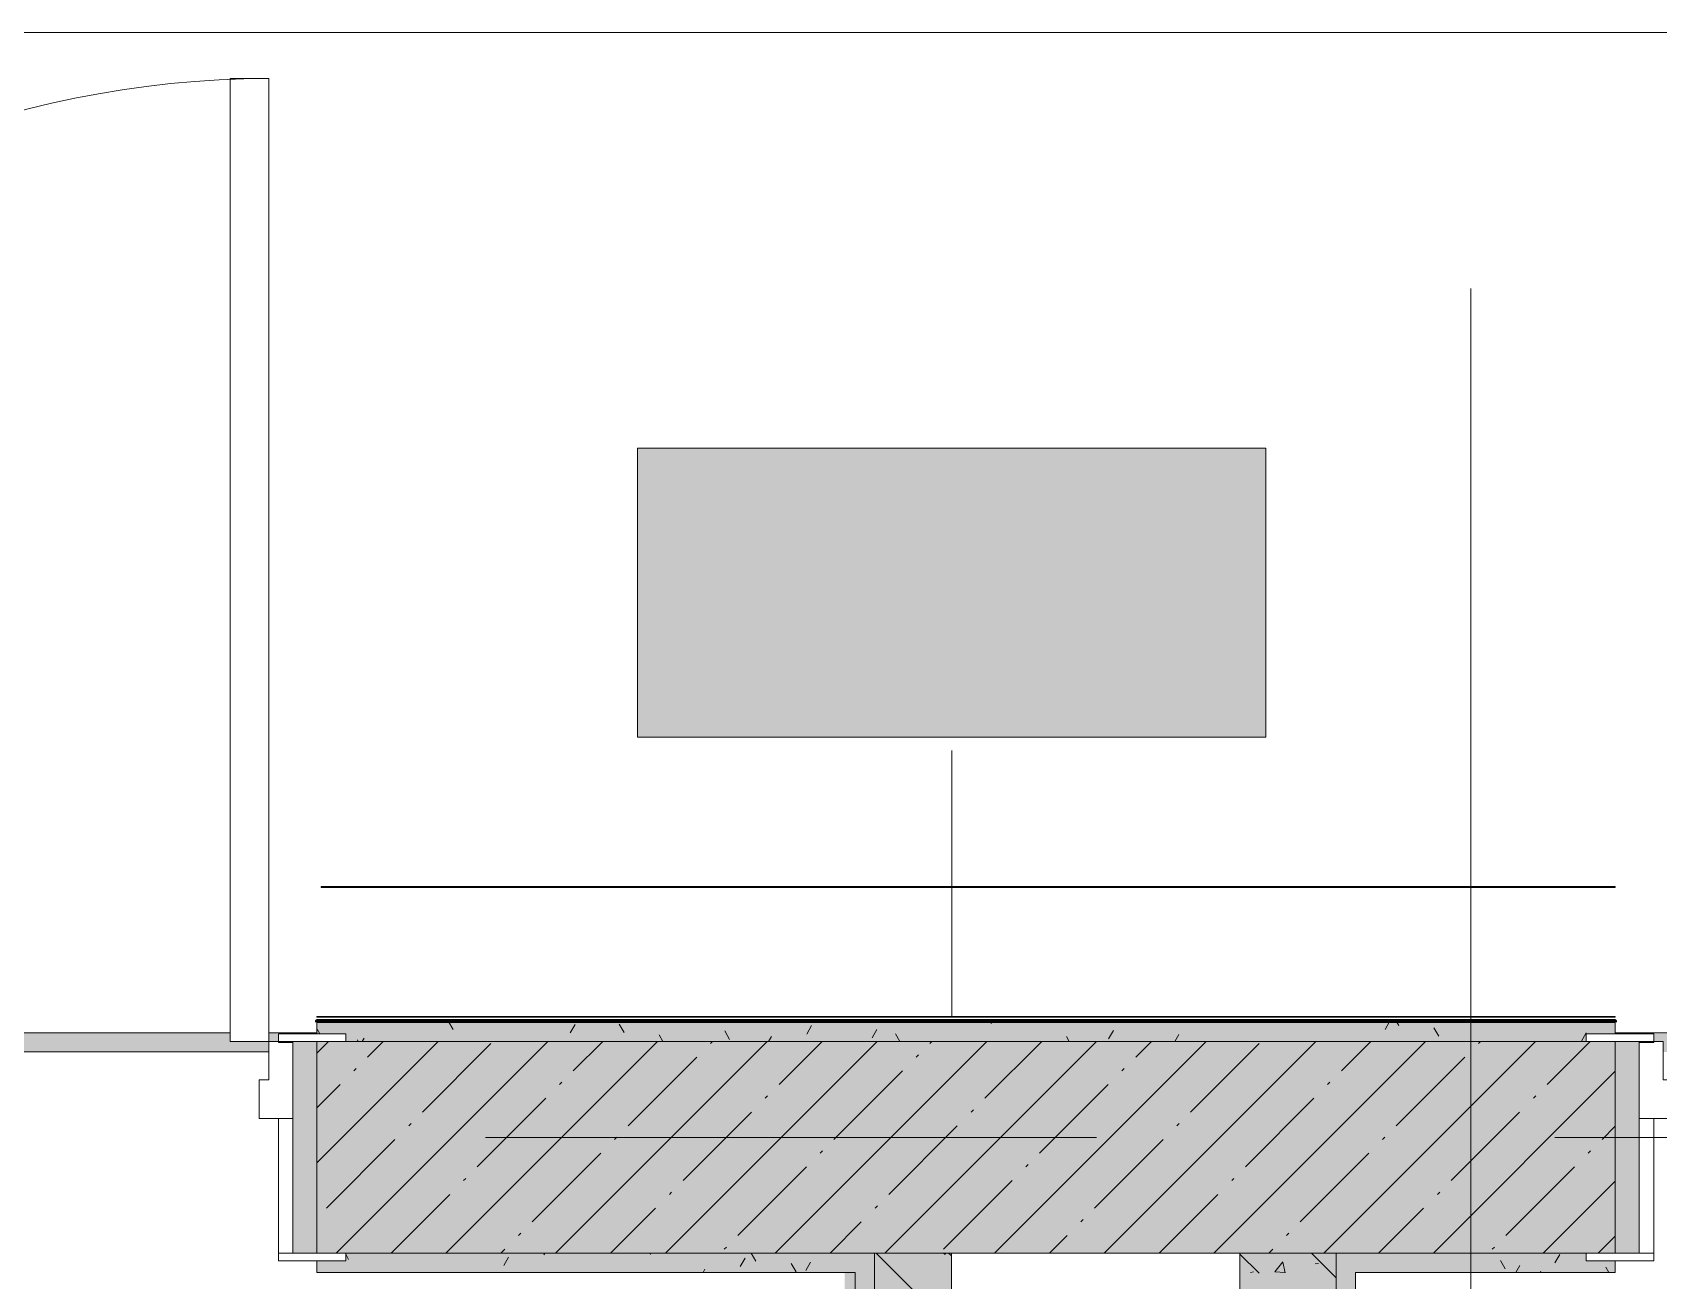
# Model space of a CAD drawing. Header units: millimetres. Extents: x -3817 to 677485, y -22715 to 103890.
# Drawn here: x 396348 to 398038, y 9571 to 10867 of the extents above; entities that cross this region are included whole.
import ezdxf

# ---------------------------------------------------------------- set-up
doc = ezdxf.new("R2010")
doc.units = ezdxf.units.MM
doc.layers.add('PDF _Геометрия', color=7, linetype='Continuous', true_color=0x1d1d1d)
doc.layers.add('PDF _Сплошная заливка', color=7, linetype='Continuous', true_color=0xffffff)

msp = doc.modelspace()

# ---------------------------------------------------------------- hatches: boundary and pattern name
at = {"layer": 'PDF _Сплошная заливка', "transparency": 33554559}
h = msp.add_hatch(color=256, dxfattribs=at)
h.paths.add_polyline_path([(399142.9, 9819), (399507.9, 9819), (399507.9, 9827), (399562.9, 9827), (399562.9, 9839), (398942.9, 9839), (398942.9, 9827), (398972.9, 9827), (398972.9, 9819)], flags=0)
h.paths.add_polyline_path([(401518.8, 9819), (402032.9, 9819), (402032.9, 9839), (401012.9, 9839), (401012.9, 9827), (401067.9, 9827), (401067.9, 9819)], flags=0)
h.paths.add_polyline_path([(390192.9, 9819), (390192.9, 9839), (388062.9, 9839), (388062.9, 9819), (389515.8, 9819)], flags=0)
h.paths.add_polyline_path([(391392.9, 9819), (393162.9, 9819.3), (393162.9, 9827), (393192.9, 9827), (393192.9, 9839), (391392.9, 9839)], flags=0)
h.paths.add_polyline_path([(394172.9, 9819), (395513.4, 9819.4), (395513.4, 9827), (395543.4, 9827), (395543.4, 9839), (394142.9, 9839), (394142.9, 9827), (394172.9, 9827)], flags=0)
h.paths.add_polyline_path([(396673.4, 9819), (397962.9, 9819), (397962.9, 9827), (397992.9, 9827), (397992.9, 9839), (396643.4, 9839), (396643.4, 9827), (396673.4, 9827), (396673.4, 9819.4)], flags=0)
h = msp.add_hatch(color=256, dxfattribs=at)
h.paths.add_polyline_path([(394842.9, 9599), (395543.4, 9599), (395543.4, 9819), (394142.9, 9819), (394142.9, 9599), (394762.9, 9599)], flags=0)
h.paths.add_polyline_path([(396643.4, 9599), (397992.9, 9599), (397992.9, 9819), (396643.4, 9819), (396643.4, 9714.6)], flags=0)
h.paths.add_polyline_path([(399142.9, 9599), (399142.9, 9819), (398942.9, 9819), (398942.9, 9599), (398972.9, 9599)], flags=0)
at = {"layer": 'PDF _Сплошная заливка', "true_color": 0x494949, "transparency": 33554559}
h = msp.add_hatch(color=251, dxfattribs=at)
h.paths.add_polyline_path([(396593.4, 9808), (396593.4, 9819), (396553.4, 9819), (396553.4, 9828), (395583.4, 9827), (395583.4, 9819), (395593.4, 9819), (395593.4, 9808), (396553.4, 9808)], flags=0)
h.paths.add_polyline_path([(396593.4, 9819), (396603.4, 9819), (396603.4, 9827), (396593.4, 9828)], flags=0)
h = msp.add_hatch(color=251, dxfattribs=at)
h.paths.add_polyline_path([(398892.9, 9808), (398892.9, 9819), (398852.9, 9819), (398852.9, 9828), (398032.9, 9827), (398032.9, 9819), (398042.9, 9819), (398042.9, 9808), (398852.9, 9808)], flags=0)
h.paths.add_polyline_path([(398902.9, 9819), (398902.9, 9827), (398892.9, 9828), (398892.9, 9819)], flags=0)
at = {"layer": 'PDF _Сплошная заливка', "transparency": 33554559}
h = msp.add_hatch(color=256, dxfattribs=at)
h.paths.add_polyline_path([(397017.7, 9579), (397202.9, 9579), (397202.9, 9599), (396673.4, 9599), (396673.4, 9591), (396643.4, 9591), (396643.4, 9579), (396673.4, 9579)], flags=0)
h.paths.add_polyline_path([(395513.4, 9579), (395543.4, 9579), (395543.4, 9591), (395513.4, 9591), (395513.4, 9599), (394862.9, 9599), (394862.9, 9579)], flags=0)
for points in [[(397202.9, 7339), (397222.9, 7339), (397222.9, 9599), (397202.9, 9599), (397202.9, 8780.2)], [(397702.9, 6649), (397722.9, 6649), (397722.9, 9579), (397702.9, 9579), (397702.9, 6911.4)]]:
    msp.add_hatch(color=256, dxfattribs=at).paths.add_polyline_path(points)
h = msp.add_hatch(color=256, dxfattribs=at)
h.paths.add_polyline_path([(397992.9, 9579), (397992.9, 9591), (397962.9, 9591), (397962.9, 9599), (397702.9, 9599), (397702.9, 9579), (397962.9, 9579)], flags=0)
h.paths.add_polyline_path([(399122.9, 9579), (399142.9, 9579), (399142.9, 9599), (398972.9, 9599), (398972.9, 9591), (398942.9, 9591), (398942.9, 9579), (398972.9, 9579)], flags=0)

# ---------------------------------------------------------------- linework, layer by layer
at = {"layer": 'PDF _Геометрия', "color": 7, "lineweight": 9}
for points in [[(392442.9, 10866.9), (399482.9, 10866.9)], [(397303.3, 9844.5), (397303.3, 10121.2)], [(397992.9, 9839), (396643.4, 9839)], [(397302.9, 9599), (397222.9, 9599), (397202.9, 9599), (396673.4, 9599), (397202.9, 9599)], [(397702.9, 9579), (397702.9, 6649), (397702.9, 9579), (397702.9, 9599), (397962.9, 9599), (397702.9, 9599), (397602.9, 9599)]]:
    msp.add_lwpolyline(points, dxfattribs=at)
at = {"layer": 'PDF _Геометрия', "color": 253, "lineweight": 13, "true_color": 0xaaaaaa}
for points in [[(396593.4, 10819), (396553.4, 10819), (396553.4, 9819), (396593.4, 9819)], [(396593.4, 9819), (396593.4, 9779), (396583.4, 9779), (396583.4, 9739), (396618.4, 9739), (396618.4, 9819)], [(396603.4, 9819), (396673.4, 9819), (396673.4, 9827), (396603.4, 9827)], [(396603.4, 9818), (396618.4, 9818), (396618.4, 9819), (396603.4, 9819)], [(396618.4, 9599), (396643.4, 9599), (396643.4, 9819), (396618.4, 9819)], [(398032.9, 9819), (398032.9, 9827), (397962.9, 9827), (397962.9, 9819)], [(398017.9, 9599), (398017.9, 9819), (397992.9, 9819), (397992.9, 9599)], [(398042.9, 9819), (398017.9, 9819), (398017.9, 9739), (398052.9, 9739), (398052.9, 9779), (398042.9, 9779)], [(398032.9, 9818), (398032.9, 9819), (398017.9, 9819), (398017.9, 9818)], [(396603.4, 9599), (396618.4, 9599), (396618.4, 9739), (396603.4, 9739)], [(398032.9, 9599), (398032.9, 9739), (398017.9, 9739), (398017.9, 9599)], [(396603.4, 9591), (396673.4, 9591), (396673.4, 9599), (396603.4, 9599)], [(398032.9, 9591), (398032.9, 9599), (397962.9, 9599), (397962.9, 9591)]]:
    msp.add_lwpolyline(points, close=True, dxfattribs=at)
at = {"layer": 'PDF _Геометрия', "color": 253, "lineweight": 9, "true_color": 0xaaaaaa}
for points in [[(397842.9, 9013.6), (397842.9, 10601.1)], [(396818.8, 9719), (397453.8, 9719)], [(397930, 9719), (399517.5, 9719)]]:
    msp.add_lwpolyline(points, dxfattribs=at)
at = {"layer": 'PDF _Геометрия', "color": 7, "lineweight": 9}
for points in [[(397629.9, 10435.1), (396976.8, 10435.1), (396976.8, 10135.1), (397629.9, 10135.1)], [(395568.4, 9828), (396553.4, 9828)], [(396593.4, 9828), (396643.4, 9828)], [(397962.9, 9819), (396673.4, 9819)], [(397992.9, 9828), (398852.9, 9828)], [(395593.4, 9808), (396593.4, 9808)]]:
    msp.add_lwpolyline(points, close=True, dxfattribs=at)
at = {"layer": 'PDF _Геометрия', "color": 9, "lineweight": 9, "true_color": 0xc0c0c0}
for points in [[(396647.9, 9979), (397992.9, 9979), (397992.9, 9980), (396647.9, 9980)], [(396643.4, 9844), (397992.9, 9844), (397992.9, 9845), (396643.4, 9845)], [(397222.9, 9599), (397222.9, 7339)]]:
    msp.add_lwpolyline(points, close=True, dxfattribs=at)
at = {"layer": 'PDF _Геометрия', "color": 231, "lineweight": 70, "true_color": 0xff80c0}
msp.add_lwpolyline([(397992.9, 9839), (397992.9, 9840), (396643.4, 9840), (396643.4, 9839)], dxfattribs=at)
at = {"layer": 'PDF _Геометрия', "color": 9, "lineweight": 9, "true_color": 0xc0c0c0}
for points in [[(396643.4, 9839), (396643.4, 9827)], [(397992.9, 9827), (397992.9, 9839)], [(396643.4, 9819), (396643.4, 9599)], [(397992.9, 9599), (397992.9, 9819)], [(397722.9, 5679), (397702.9, 5679), (397702.9, 5899), (395422.9, 5899), (395422.9, 7219), (397222.9, 7219), (397222.9, 6649), (397302.9, 6649), (397302.9, 9599), (397602.9, 9599), (397602.9, 6649), (397702.9, 6649), (397402.7, 6649), (397402.7, 6629), (397722.9, 6629), (397722.9, 6649), (397722.9, 9579), (397992.9, 9579), (397992.9, 9591)], [(396643.4, 9591), (396643.4, 9579), (397202.9, 9579), (397202.9, 7339), (396660.6, 7339)]]:
    msp.add_lwpolyline(points, dxfattribs=at)
at = {"layer": 'PDF _Геометрия', "color": 231, "lineweight": 9, "true_color": 0xff80c0}
msp.add_lwpolyline([(396643.4, 9839), (397992.9, 9839)], dxfattribs=at)
at = {"layer": 'PDF _Геометрия', "color": 253, "lineweight": 9, "true_color": 0x9b9b9b}
for points in [[(396785, 9831.2), (396780.5, 9839)], [(396911.9, 9836.4), (396906.8, 9827.7)], [(396948.5, 9839), (396948.5, 9838.9)], [(396962.7, 9828.2), (396957.6, 9836.9)], [(397344.5, 9837.5), (397343.6, 9839)], [(397758, 9839), (397753.7, 9831.5)], [(397767.9, 9835.6), (397765.9, 9839)], [(396646.6, 9827), (396643.9, 9831.8)], [(396686.4, 9819), (396685.5, 9820.6)], [(396692.5, 9822.3), (396690.6, 9819)], [(397003.2, 9819), (396999.3, 9825.8)], [(397072.3, 9821.1), (397067.3, 9829.9)], [(397116, 9824.2), (397113, 9819)], [(397157.6, 9835.4), (397152.6, 9826.6)], [(397225.6, 9831.3), (397220.6, 9822.6)], [(397249.5, 9819), (397245, 9826.9)], [(397425.5, 9819), (397422.7, 9823.9)], [(397471.4, 9830.2), (397466.3, 9821.5)], [(397539.4, 9826.1), (397535.3, 9819)], [(397809.5, 9824.4), (397804.5, 9833.1)], [(397962.8, 9828), (397957.8, 9819.3)], [(396676.4, 9592.5), (396673.4, 9597.8)], [(396842.7, 9594.8), (396837.7, 9586.1)], [(396880.4, 9599), (396879.3, 9597.2)], [(396990.1, 9597.7), (396989.4, 9599)], [(397046.8, 9582.5), (397044.8, 9579)], [(397088.5, 9593.7), (397083.4, 9585)], [(397099.8, 9590.7), (397095, 9599)], [(397141.5, 9579.5), (397136.4, 9588.2)], [(397156.5, 9589.6), (397151.5, 9580.9)], [(397878.7, 9582.8), (397873.6, 9591.5)], [(397893.7, 9586.3), (397889.5, 9579)], [(397935.3, 9597.5), (397930.3, 9588.8)], [(397986.4, 9579), (397983.3, 9584.4)], [(397916, 9579), (397915.3, 9580.3)]]:
    msp.add_lwpolyline(points, dxfattribs=at)
at = {"layer": 'PDF _Геометрия', "lineweight": 9}
for points in [[(396643.4, 9806.9), (396655.4, 9819)], [(396643.4, 9692.9), (396769.5, 9819)], [(396663.5, 9599), (396883.5, 9819)], [(396696.1, 9802.7), (396712.5, 9819)], [(396777.6, 9599), (396997.6, 9819)], [(396891.6, 9599), (397111.6, 9819)], [(396910, 9788.4), (396940.6, 9819)], [(397005.7, 9599), (397225.7, 9819)], [(397052.5, 9816.9), (397054.6, 9819)], [(397119.7, 9599), (397339.7, 9819)], [(397123.8, 9774.1), (397168.7, 9819)], [(397233.8, 9599), (397453.8, 9819)], [(397280.6, 9816.9), (397282.7, 9819)], [(397337.6, 9759.9), (397396.8, 9819)], [(397347.8, 9599), (397567.8, 9819)], [(397461.9, 9599), (397681.9, 9819)], [(397494.5, 9802.7), (397510.8, 9819)], [(397575.9, 9599), (397795.9, 9819)], [(397690, 9599), (397910, 9819)], [(397708.3, 9788.4), (397738.9, 9819)], [(397850.9, 9816.9), (397853, 9819)], [(397922.1, 9774.1), (397967, 9819)], [(396753.1, 9745.6), (396824.4, 9816.9)], [(396967, 9731.4), (397038.3, 9802.7)], [(397266.4, 9802.7), (397268.7, 9805)], [(397551.5, 9745.6), (397622.8, 9816.9)], [(397765.3, 9731.4), (397836.6, 9802.7)], [(396681.9, 9788.4), (396684.2, 9790.8)], [(397180.8, 9717.1), (397252.1, 9788.4)], [(397480.2, 9788.4), (397482.6, 9790.8)], [(397804, 9599), (397992.9, 9787.9)], [(396643.4, 9749.9), (396667.6, 9774.1)], [(396895.7, 9774.1), (396898.1, 9776.5)], [(397394.7, 9702.9), (397465.9, 9774.1)], [(397694, 9774.1), (397696.4, 9776.5)], [(396810.2, 9688.6), (396881.4, 9759.9)], [(397109.5, 9759.9), (397111.9, 9762.3)], [(397608.5, 9688.6), (397679.8, 9759.9)], [(397907.9, 9759.9), (397910.3, 9762.3)], [(397024, 9674.4), (397095.3, 9745.6)], [(397323.4, 9745.6), (397325.8, 9748)], [(397822.4, 9674.4), (397893.6, 9745.6)], [(396738.9, 9731.4), (396741.3, 9733.7)], [(396952.7, 9717.1), (396955.1, 9719.5)], [(397237.8, 9660.1), (397309.1, 9731.4)], [(397537.2, 9731.4), (397539.6, 9733.7)], [(397751.1, 9717.1), (397753.4, 9719.5)], [(397979.2, 9717.1), (397992.9, 9730.8)], [(396653.3, 9645.8), (396724.6, 9717.1)], [(396867.2, 9631.6), (396938.5, 9702.9)], [(397166.6, 9702.9), (397168.9, 9705.2)], [(397451.7, 9645.8), (397523, 9717.1)], [(397665.5, 9631.6), (397736.8, 9702.9)], [(397964.9, 9702.9), (397967.3, 9705.2)], [(397081, 9617.3), (397152.3, 9688.6)], [(397380.4, 9688.6), (397382.8, 9691)], [(397879.4, 9617.3), (397950.7, 9688.6)], [(396795.9, 9674.4), (396798.3, 9676.7)], [(397294.9, 9603.1), (397366.2, 9674.4)], [(397594.3, 9674.4), (397596.6, 9676.7)], [(397918.1, 9599), (397992.9, 9673.8)], [(396720.6, 9599), (396781.7, 9660.1)], [(397009.8, 9660.1), (397012.1, 9662.5)], [(397518.9, 9599), (397580, 9660.1)], [(397808.1, 9660.1), (397810.5, 9662.5)], [(396948.7, 9599), (396995.5, 9645.8)], [(397223.6, 9645.8), (397226, 9648.2)], [(397437.4, 9631.6), (397439.8, 9634)], [(397747, 9599), (397793.8, 9645.8)], [(396852.9, 9617.3), (396855.3, 9619.7)], [(397176.8, 9599), (397209.3, 9631.6)], [(397404.9, 9599), (397423.2, 9617.3)], [(397651.3, 9617.3), (397653.6, 9619.7)], [(397975.1, 9599), (397992.9, 9616.8)], [(396834.6, 9599), (396838.7, 9603.1)], [(397066.8, 9603.1), (397069.1, 9605.4)], [(397633, 9599), (397637, 9603.1)], [(397865.1, 9603.1), (397867.5, 9605.4)]]:
    msp.add_lwpolyline(points, dxfattribs=at)
at = {"layer": 'PDF _Геометрия', "color": 252, "lineweight": 9, "true_color": 0x878787}
for points in [[(397302.9, 9520.7), (397224.6, 9599)], [(397279.6, 9599), (397279.6, 9599)], [(397294.6, 9599), (397296.6, 9597.6)], [(397296.6, 9597.6), (397297.1, 9599)], [(397302.9, 9596.2), (397300.1, 9599)], [(397622.7, 9578.1), (397602.9, 9597.9)], [(397649.7, 9578.8), (397639, 9579.7), (397647.6, 9589.9)], [(397649.7, 9578.7), (397647.6, 9589.8)], [(397702.9, 9573.3), (397677.2, 9599)], [(397681.1, 9587.9), (397684.4, 9588.3)], [(397613.8, 9579), (397617.1, 9579.5)]]:
    msp.add_lwpolyline(points, dxfattribs=at)
at = {"layer": 'PDF _Геометрия', "color": 253, "lineweight": 9, "true_color": 0xaaaaaa}
msp.add_arc((396593.4, 9819), 1000, 90, 180, dxfattribs=at)
at = {"layer": 'PDF _Сплошная заливка', "lineweight": 9, "transparency": 33554559}
msp.add_solid([(397629.9, 10435.1), (396976.8, 10435.1), (397629.9, 10135.1), (396976.8, 10135.1)], dxfattribs=at)
at = {"layer": 'PDF _Сплошная заливка', "lineweight": 35, "transparency": 33554559}
for points in [[(396643.4, 9599), (396643.4, 9819), (396618.4, 9599), (396618.4, 9819)], [(398017.9, 9599), (398017.9, 9819), (397992.9, 9599), (397992.9, 9819)], [(397302.9, 6649), (397302.9, 9599), (397222.9, 6649), (397222.9, 9599)], [(397702.9, 6649), (397702.9, 9599), (397602.9, 6649), (397602.9, 9599)]]:
    msp.add_solid(points, dxfattribs=at)
at = {"layer": 'PDF _Сплошная заливка', "color": 135, "lineweight": 35, "true_color": 0x3f92ba, "transparency": 33554559}
msp.add_solid([(397202.9, 7350), (397202.9, 9579), (397191.9, 7350), (397191.9, 9579)], dxfattribs=at)

doc.saveas('drawing.dxf')
